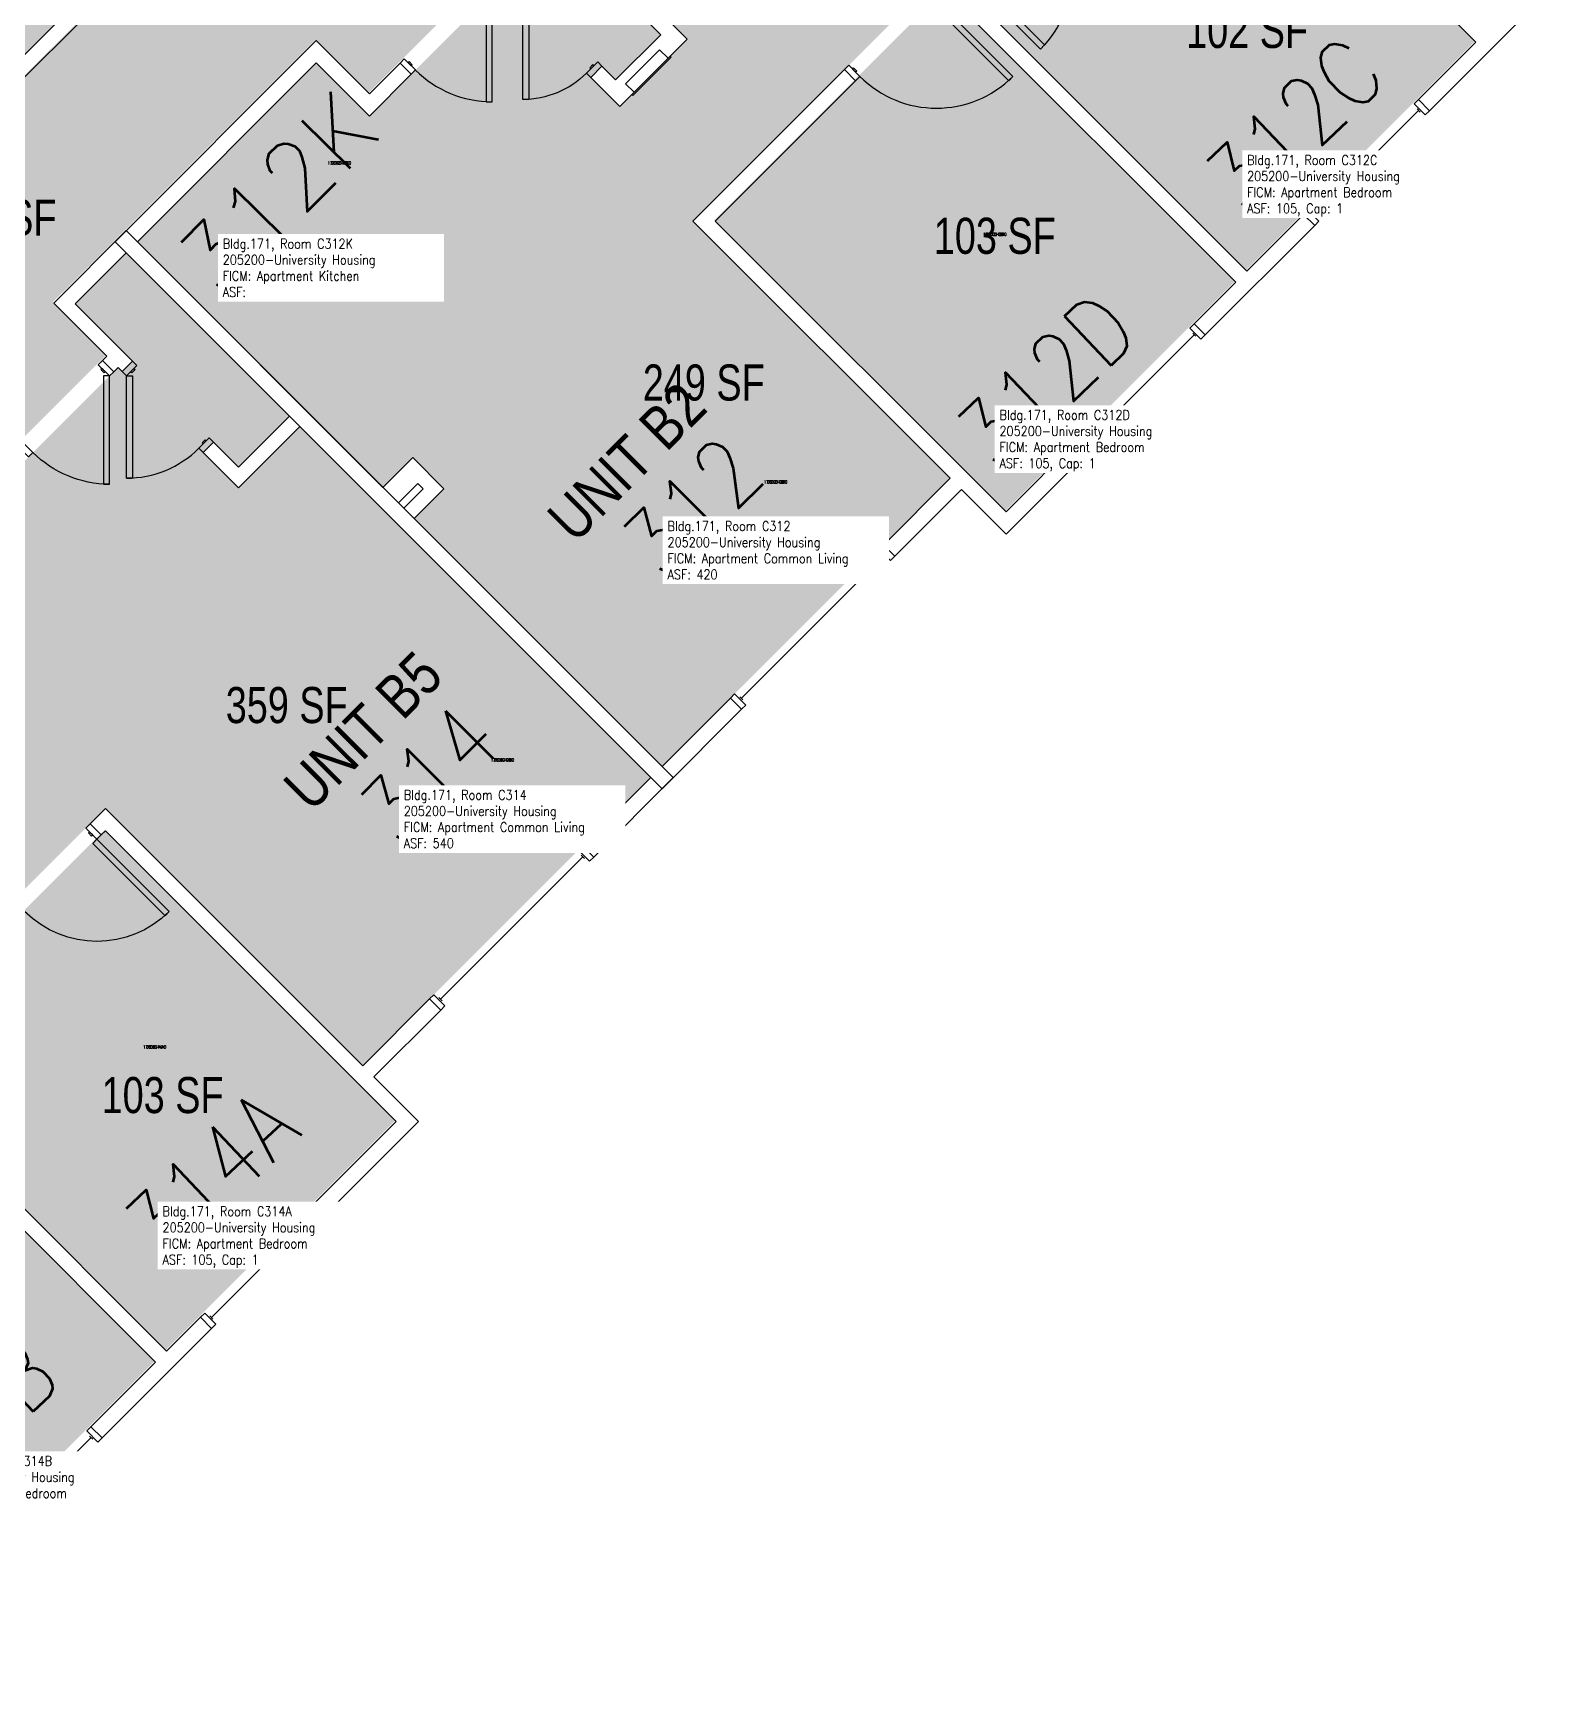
# Model space of a CAD drawing. Header units: inches. Extents: x 56 to 7496, y -2947 to 1470.
# Drawn here: x 1860 to 2361, y -763 to -216 of the extents above; entities that cross this region are included whole.
import ezdxf
from ezdxf.enums import TextEntityAlignment as Align

# ---------------------------------------------------------------- set-up
doc = ezdxf.new("R2010")
doc.units = ezdxf.units.IN
doc.header["$LTSCALE"] = 48
doc.header["$MEASUREMENT"] = 0
for name, color, linetype in [('A-DOOR', 2, 'Continuous'), ('A-GLAZ', 1, 'Continuous'), ('A-IDEN-RNUM', 7, 'Continuous'), ('A-IDEN-SNUM', 4, 'Continuous'), ('A-IDEN-VNUM', 4, 'Continuous'), ('A-MISC', 1, 'Continuous'), ('A-WALL', 5, 'Continuous'), ('AREA-TEXT', 3, 'Continuous'), ('Rooms-Category-Color', 7, 'Continuous'), ('Rooms-College-Color', 7, 'Continuous'), ('Rooms-Department-Color', 7, 'Continuous'), ('Rooms-Division-Color', 7, 'Continuous'), ('Rooms-Information', 7, 'Continuous')]:
    doc.layers.add(name, color=color, linetype=linetype)
doc.styles.add('AREA', font='arial.ttf', dxfattribs={"width": 0.75, "height": 12})
doc.styles.add('ROOMSNUMBER', font='txt.shx', dxfattribs={"height": 0.03})
doc.styles.add('ROOMVNUMBER', font='simplex.shx', dxfattribs={"width": 0.85})
doc.styles.get("Standard").update_dxf_attribs({"font": 'ARIALN.TTF'})

msp = doc.modelspace()

# ---------------------------------------------------------------- hatches: boundary and pattern name
at = {"layer": 'Rooms-Category-Color', "true_color": 0xadadad}
msp.add_hatch(color=253, dxfattribs=at).paths.add_polyline_path([(1409.81, -762.78), (1367.4, -720.37), (1766.42, -320.48), (1748.74, -302.81), (1806.95, -244.59), (1824.63, -262.27), (1954.76, -132.14), (1937.09, -114.46), (1995.3, -56.25), (2012.98, -73.93), (2229.46, 142.56), (2233.43, 138.59), (2257.31, 162.46), (2253.33, 166.43), (2269.51, 182.61), (2270.83, 181.29), (2279.14, 189.6), (2331.47, 137.27), (2332.88, 135.86), (2324.57, 127.55), (2321.92, 130.2), (2282.31, 90.59), (2272.33, 100.57), (2012.09, -159.66), (2029.77, -177.34), (1971.56, -235.55), (1953.88, -217.88), (1866.56, -305.19), (1884.24, -322.87), (1842.43, -364.68), (1824.75, -347)])
at = {"layer": 'Rooms-Category-Color', "true_color": 0x728ef3}
for points in [[(1986.71, -377.11), (2046.21, -317.62), (1971.88, -243.28), (2015.1, -200.06), (2021.43, -206.39), (2025.14, -202.68), (2018.81, -196.35), (2033.8, -181.36), (2068.72, -216.27), (2053.73, -231.26), (2049.18, -226.72), (2045.47, -230.43), (2055.14, -240.1), (2077.56, -217.68), (2067.74, -207.87), (2088.07, -187.54), (2097.88, -197.35), (2222.36, -72.88), (2212.55, -63.07), (2232.88, -42.74), (2273.89, -83.75), (2079.43, -278.21), (2164.99, -363.77), (2069.18, -459.58)], [(1824.95, -255.15), (1732.94, -163.14), (1782.54, -113.54), (1792.88, -123.88), (1802.78, -113.98), (1884.45, -195.65)], [(2339.42, -218.42), (2263.31, -294.52), (2166.62, -197.82), (2242.72, -121.72)], [(2259.6, -298.23), (2183.23, -374.6), (2086.54, -277.9), (2162.91, -201.54)], [(1954.2, -225.6), (2046.21, -317.62), (1996.61, -367.21), (1986.27, -356.87), (1976.37, -366.77), (1894.7, -285.1)], [(1609.83, -747.81), (1884.1, -473.55), (1969.66, -559.11), (2065.47, -463.29), (1948.71, -346.53), (1928.31, -366.93), (1916.56, -355.17), (1920, -351.72), (1928.31, -360.03), (1945.26, -343.08), (1890.99, -288.81), (1874.04, -305.76), (1893.13, -324.85), (1889.69, -328.3), (1888.27, -326.89), (1843.02, -372.14), (1825.34, -354.46), (1792.67, -387.13), (1802.57, -397.03), (1797.45, -402.16), (1840.13, -444.84), (1760.84, -524.12), (1765.97, -529.25), (1745.02, -550.2), (1735.22, -540.4), (1714.62, -560.99), (1721.69, -568.06), (1596.48, -693.28), (1589.41, -686.21), (1568.81, -706.8)], [(1904.1, -653.73), (1980.47, -577.36), (1883.77, -480.67), (1807.41, -557.03)], [(1824.29, -733.55), (1900.39, -657.44), (1803.69, -560.75), (1727.59, -636.85)]]:
    msp.add_hatch(color=171, dxfattribs=at).paths.add_polyline_path(points)
at = {"layer": 'Rooms-College-Color', "true_color": 0xadadad}
for points in [[(1409.81, -762.78), (1367.4, -720.37), (1766.42, -320.48), (1748.74, -302.81), (1806.95, -244.59), (1824.63, -262.27), (1954.76, -132.14), (1937.09, -114.46), (1995.3, -56.25), (2012.98, -73.93), (2229.46, 142.56), (2233.43, 138.59), (2257.31, 162.46), (2253.33, 166.43), (2269.51, 182.61), (2270.83, 181.29), (2279.14, 189.6), (2331.47, 137.27), (2332.88, 135.86), (2324.57, 127.55), (2321.92, 130.2), (2282.31, 90.59), (2272.33, 100.57), (2012.09, -159.66), (2029.77, -177.34), (1971.56, -235.55), (1953.88, -217.88), (1866.56, -305.19), (1884.24, -322.87), (1842.43, -364.68), (1824.75, -347)], [(1986.71, -377.11), (2046.21, -317.62), (1971.88, -243.28), (2015.1, -200.06), (2021.43, -206.39), (2025.14, -202.68), (2018.81, -196.35), (2033.8, -181.36), (2068.72, -216.27), (2053.73, -231.26), (2049.18, -226.72), (2045.47, -230.43), (2055.14, -240.1), (2077.56, -217.68), (2067.74, -207.87), (2088.07, -187.54), (2097.88, -197.35), (2222.36, -72.88), (2212.55, -63.07), (2232.88, -42.74), (2273.89, -83.75), (2079.43, -278.21), (2164.99, -363.77), (2069.18, -459.58)], [(1824.95, -255.15), (1732.94, -163.14), (1782.54, -113.54), (1792.88, -123.88), (1802.78, -113.98), (1884.45, -195.65)], [(2339.42, -218.42), (2263.31, -294.52), (2166.62, -197.82), (2242.72, -121.72)], [(2259.6, -298.23), (2183.23, -374.6), (2086.54, -277.9), (2162.91, -201.54)], [(1954.2, -225.6), (2046.21, -317.62), (1996.61, -367.21), (1986.27, -356.87), (1976.37, -366.77), (1894.7, -285.1)], [(1609.83, -747.81), (1884.1, -473.55), (1969.66, -559.11), (2065.47, -463.29), (1948.71, -346.53), (1928.31, -366.93), (1916.56, -355.17), (1920, -351.72), (1928.31, -360.03), (1945.26, -343.08), (1890.99, -288.81), (1874.04, -305.76), (1893.13, -324.85), (1889.69, -328.3), (1888.27, -326.89), (1843.02, -372.14), (1825.34, -354.46), (1792.67, -387.13), (1802.57, -397.03), (1797.45, -402.16), (1840.13, -444.84), (1760.84, -524.12), (1765.97, -529.25), (1745.02, -550.2), (1735.22, -540.4), (1714.62, -560.99), (1721.69, -568.06), (1596.48, -693.28), (1589.41, -686.21), (1568.81, -706.8)], [(1904.1, -653.73), (1980.47, -577.36), (1883.77, -480.67), (1807.41, -557.03)], [(1824.29, -733.55), (1900.39, -657.44), (1803.69, -560.75), (1727.59, -636.85)]]:
    msp.add_hatch(color=253, dxfattribs=at).paths.add_polyline_path(points)
at = {"layer": 'Rooms-Department-Color', "true_color": 0xacacac}
msp.add_hatch(color=253, dxfattribs=at).paths.add_polyline_path([(1409.81, -762.78), (1367.4, -720.37), (1766.42, -320.48), (1748.74, -302.81), (1806.95, -244.59), (1824.63, -262.27), (1954.76, -132.14), (1937.09, -114.46), (1995.3, -56.25), (2012.98, -73.93), (2229.46, 142.56), (2233.43, 138.59), (2257.31, 162.46), (2253.33, 166.43), (2269.51, 182.61), (2270.83, 181.29), (2279.14, 189.6), (2331.47, 137.27), (2332.88, 135.86), (2324.57, 127.55), (2321.92, 130.2), (2282.31, 90.59), (2272.33, 100.57), (2012.09, -159.66), (2029.77, -177.34), (1971.56, -235.55), (1953.88, -217.88), (1866.56, -305.19), (1884.24, -322.87), (1842.43, -364.68), (1824.75, -347)])
at = {"layer": 'Rooms-Department-Color', "true_color": 0x604aed}
for points in [[(1986.71, -377.11), (2046.21, -317.62), (1971.88, -243.28), (2015.1, -200.06), (2021.43, -206.39), (2025.14, -202.68), (2018.81, -196.35), (2033.8, -181.36), (2068.72, -216.27), (2053.73, -231.26), (2049.18, -226.72), (2045.47, -230.43), (2055.14, -240.1), (2077.56, -217.68), (2067.74, -207.87), (2088.07, -187.54), (2097.88, -197.35), (2222.36, -72.88), (2212.55, -63.07), (2232.88, -42.74), (2273.89, -83.75), (2079.43, -278.21), (2164.99, -363.77), (2069.18, -459.58)], [(1824.95, -255.15), (1732.94, -163.14), (1782.54, -113.54), (1792.88, -123.88), (1802.78, -113.98), (1884.45, -195.65)], [(2339.42, -218.42), (2263.31, -294.52), (2166.62, -197.82), (2242.72, -121.72)], [(2259.6, -298.23), (2183.23, -374.6), (2086.54, -277.9), (2162.91, -201.54)], [(1954.2, -225.6), (2046.21, -317.62), (1996.61, -367.21), (1986.27, -356.87), (1976.37, -366.77), (1894.7, -285.1)], [(1609.83, -747.81), (1884.1, -473.55), (1969.66, -559.11), (2065.47, -463.29), (1948.71, -346.53), (1928.31, -366.93), (1916.56, -355.17), (1920, -351.72), (1928.31, -360.03), (1945.26, -343.08), (1890.99, -288.81), (1874.04, -305.76), (1893.13, -324.85), (1889.69, -328.3), (1888.27, -326.89), (1843.02, -372.14), (1825.34, -354.46), (1792.67, -387.13), (1802.57, -397.03), (1797.45, -402.16), (1840.13, -444.84), (1760.84, -524.12), (1765.97, -529.25), (1745.02, -550.2), (1735.22, -540.4), (1714.62, -560.99), (1721.69, -568.06), (1596.48, -693.28), (1589.41, -686.21), (1568.81, -706.8)], [(1904.1, -653.73), (1980.47, -577.36), (1883.77, -480.67), (1807.41, -557.03)], [(1824.29, -733.55), (1900.39, -657.44), (1803.69, -560.75), (1727.59, -636.85)]]:
    msp.add_hatch(color=173, dxfattribs=at).paths.add_polyline_path(points)
at = {"layer": 'Rooms-Division-Color', "true_color": 0xadadad}
msp.add_hatch(color=253, dxfattribs=at).paths.add_polyline_path([(1409.81, -762.78), (1367.4, -720.37), (1766.42, -320.48), (1748.74, -302.81), (1806.95, -244.59), (1824.63, -262.27), (1954.76, -132.14), (1937.09, -114.46), (1995.3, -56.25), (2012.98, -73.93), (2229.46, 142.56), (2233.43, 138.59), (2257.31, 162.46), (2253.33, 166.43), (2269.51, 182.61), (2270.83, 181.29), (2279.14, 189.6), (2331.47, 137.27), (2332.88, 135.86), (2324.57, 127.55), (2321.92, 130.2), (2282.31, 90.59), (2272.33, 100.57), (2012.09, -159.66), (2029.77, -177.34), (1971.56, -235.55), (1953.88, -217.88), (1866.56, -305.19), (1884.24, -322.87), (1842.43, -364.68), (1824.75, -347)])
at = {"layer": 'Rooms-Division-Color', "true_color": 0x604aed}
for points in [[(1986.71, -377.11), (2046.21, -317.62), (1971.88, -243.28), (2015.1, -200.06), (2021.43, -206.39), (2025.14, -202.68), (2018.81, -196.35), (2033.8, -181.36), (2068.72, -216.27), (2053.73, -231.26), (2049.18, -226.72), (2045.47, -230.43), (2055.14, -240.1), (2077.56, -217.68), (2067.74, -207.87), (2088.07, -187.54), (2097.88, -197.35), (2222.36, -72.88), (2212.55, -63.07), (2232.88, -42.74), (2273.89, -83.75), (2079.43, -278.21), (2164.99, -363.77), (2069.18, -459.58)], [(1824.95, -255.15), (1732.94, -163.14), (1782.54, -113.54), (1792.88, -123.88), (1802.78, -113.98), (1884.45, -195.65)], [(2339.42, -218.42), (2263.31, -294.52), (2166.62, -197.82), (2242.72, -121.72)], [(2259.6, -298.23), (2183.23, -374.6), (2086.54, -277.9), (2162.91, -201.54)], [(1954.2, -225.6), (2046.21, -317.62), (1996.61, -367.21), (1986.27, -356.87), (1976.37, -366.77), (1894.7, -285.1)], [(1609.83, -747.81), (1884.1, -473.55), (1969.66, -559.11), (2065.47, -463.29), (1948.71, -346.53), (1928.31, -366.93), (1916.56, -355.17), (1920, -351.72), (1928.31, -360.03), (1945.26, -343.08), (1890.99, -288.81), (1874.04, -305.76), (1893.13, -324.85), (1889.69, -328.3), (1888.27, -326.89), (1843.02, -372.14), (1825.34, -354.46), (1792.67, -387.13), (1802.57, -397.03), (1797.45, -402.16), (1840.13, -444.84), (1760.84, -524.12), (1765.97, -529.25), (1745.02, -550.2), (1735.22, -540.4), (1714.62, -560.99), (1721.69, -568.06), (1596.48, -693.28), (1589.41, -686.21), (1568.81, -706.8)], [(1904.1, -653.73), (1980.47, -577.36), (1883.77, -480.67), (1807.41, -557.03)], [(1824.29, -733.55), (1900.39, -657.44), (1803.69, -560.75), (1727.59, -636.85)]]:
    msp.add_hatch(color=173, dxfattribs=at).paths.add_polyline_path(points)

# ---------------------------------------------------------------- linework, layer by layer
at = {"layer": 'A-DOOR'}
for points in [[(2169.48, -195.56), (2170.89, -194.14), (2196.35, -219.6), (2194.93, -221.01)], [(2012.61, -202.52), (2010.61, -202.52), (2010.61, -238.52), (2012.61, -238.52)], [(2022.82, -207.8), (2024.82, -207.8), (2024.82, -237.8), (2022.82, -237.8)], [(2160.37, -204.66), (2158.96, -206.08), (2184.41, -231.53), (2185.83, -230.12)], [(1983.44, -224.26), (1982.03, -225.68), (1985.74, -229.39), (1987.15, -227.97)], [(1984.68, -225.5), (1985.03, -225.15), (1986.09, -226.21), (1985.74, -226.56)], [(2047.74, -225.3), (2049.16, -226.71), (2045.45, -230.42), (2044.03, -229.01)], [(2046.51, -226.53), (2046.15, -226.18), (2045.09, -227.24), (2045.45, -227.59)], [(2131.2, -226.4), (2129.79, -227.82), (2133.5, -231.53), (2134.92, -230.12)], [(2132.44, -227.64), (2132.8, -227.29), (2133.86, -228.35), (2133.5, -228.7)], [(1881.69, -326.02), (1883.1, -324.6), (1886.81, -328.31), (1885.4, -329.73)], [(1882.93, -327.25), (1882.57, -327.61), (1883.63, -328.67), (1883.99, -328.31)], [(1894.52, -326.26), (1893.11, -324.85), (1889.66, -328.29), (1891.08, -329.71)], [(1893.55, -327.23), (1893.9, -327.59), (1892.84, -328.65), (1892.49, -328.29)], [(1885.4, -329.73), (1883.4, -329.73), (1883.4, -365.73), (1885.4, -365.73)], [(1891.08, -329.71), (1893.08, -329.71), (1893.08, -363.71), (1891.08, -363.71)], [(1856.23, -351.47), (1854.82, -352.89), (1858.53, -356.6), (1859.94, -355.18)], [(1918.56, -350.3), (1919.98, -351.72), (1916.53, -355.16), (1915.12, -353.75)], [(1917.59, -351.28), (1917.24, -350.92), (1916.18, -351.98), (1916.53, -352.34)], [(1877.53, -480.08), (1878.94, -478.67), (1882.66, -482.38), (1881.24, -483.79)], [(1878.77, -481.32), (1878.41, -481.67), (1879.47, -482.73), (1879.83, -482.38)], [(1881.24, -483.79), (1879.83, -485.21), (1903.87, -509.25), (1905.28, -507.83)]]:
    msp.add_lwpolyline(points, close=True, dxfattribs=at)
at = {"layer": 'A-DOOR', "extrusion": (0, 0, -1)}
for centre, radius, start, end in [((-2169.48, -195.56), 36, 135, 225), ((-2022.82, -207.8), 30, 225, 270), ((-1885.4, -329.73), 36, 270, 315), ((-1881.24, -483.79), 34, 225, 315)]:
    msp.add_arc(centre, radius, start, end, dxfattribs=at)
at = {"layer": 'A-DOOR'}
for centre, radius, start, end in [((2012.61, -202.52), 36, 225, 270), ((2160.37, -204.66), 36, 225, 315), ((1891.08, -329.71), 34, 270, 315)]:
    msp.add_arc(centre, radius, start, end, dxfattribs=at)
at = {"layer": 'A-GLAZ'}
for p, q in [((2286.06, -276.08), (2320.71, -241.43)), ((2320.18, -240.9), (2321.24, -241.96)), ((2285.53, -275.55), (2286.59, -276.61)), ((2211.48, -350.66), (2246.13, -316.01)), ((2245.6, -315.48), (2246.66, -316.54)), ((2210.95, -350.13), (2212.01, -351.19)), ((2095.49, -436.95), (2142.87, -389.58)), ((2142.34, -389.05), (2143.4, -390.11)), ((2094.96, -436.42), (2096.02, -437.48)), ((2042.82, -489.62), (1995.45, -537)), ((2042.29, -489.09), (2043.35, -490.15)), ((1994.92, -536.46), (1995.98, -537.53)), ((1953.92, -608.22), (1919.28, -642.86)), ((1953.39, -607.69), (1954.45, -608.75)), ((1918.75, -642.33), (1919.81, -643.39)), ((1879.34, -682.8), (1844.69, -717.45)), ((1878.81, -682.27), (1879.87, -683.33))]:
    msp.add_line(p, q, dxfattribs=at)
for points in [[(2322.92, -242.93), (2324.33, -241.52), (2320.62, -237.81), (2319.21, -239.22)], [(2287.56, -278.29), (2286.15, -279.7), (2282.44, -275.99), (2283.85, -274.58)], [(2248.34, -317.51), (2249.75, -316.1), (2246.04, -312.39), (2244.63, -313.8)], [(2212.99, -352.87), (2211.57, -354.28), (2207.86, -350.57), (2209.27, -349.15)], [(2145.08, -391.08), (2146.49, -389.66), (2142.78, -385.95), (2141.36, -387.37)], [(2096.99, -439.16), (2095.58, -440.58), (2091.87, -436.86), (2093.28, -435.45)], [(2045.03, -491.12), (2046.45, -489.71), (2042.73, -486), (2041.32, -487.41)], [(1996.95, -539.2), (1995.53, -540.62), (1991.82, -536.91), (1993.24, -535.49)], [(1956.13, -609.72), (1957.55, -608.3), (1953.84, -604.59), (1952.42, -606.01)], [(1920.78, -645.07), (1919.36, -646.49), (1915.65, -642.78), (1917.07, -641.36)], [(1881.55, -684.3), (1882.97, -682.89), (1879.25, -679.17), (1877.84, -680.59)]]:
    msp.add_lwpolyline(points, close=True, dxfattribs=at)
at = {"layer": 'A-MISC'}
msp.add_lwpolyline([(2059.82, -235.39), (2056.99, -232.56), (2068.3, -221.25), (2071.13, -224.07)], dxfattribs=at)
msp.add_lwpolyline([(2059.11, -236.1), (2059.47, -236.45), (2072.19, -223.72), (2071.84, -223.37)], close=True, dxfattribs=at)
at = {"layer": 'A-WALL'}
for p, q in [((2243.02, -122.02), (2339.71, -218.71)), ((2033.78, -181.35), (2068.69, -216.26)), ((1824.93, -262.57), (1891.85, -195.65)), ((1884.42, -195.65), (1824.93, -255.14)), ((2163.2, -201.83), (2259.9, -298.53)), ((2263.61, -294.82), (2166.91, -198.12)), ((2077.53, -217.68), (2067.72, -207.87)), ((2324.33, -241.52), (2360.77, -205.08)), ((1954.18, -218.17), (1887.25, -285.09)), ((1971.85, -235.85), (1954.18, -218.17)), ((2068.69, -216.26), (2053.7, -231.25)), ((2055.12, -240.09), (2077.53, -217.68)), ((2339.71, -218.71), (2320.62, -237.81)), ((1894.68, -285.09), (1954.18, -225.6)), ((1954.18, -225.6), (1971.85, -243.27)), ((1982.03, -225.68), (1971.85, -235.85)), ((1971.85, -243.27), (1985.74, -229.39)), ((1985.74, -229.39), (1982.03, -225.68)), ((2049.16, -226.71), (2045.45, -230.42)), ((2053.7, -231.25), (2049.16, -226.71)), ((2129.79, -227.82), (2079.41, -278.2)), ((2133.5, -231.53), (2129.79, -227.82)), ((2045.45, -230.42), (2055.12, -240.09)), ((2086.83, -278.2), (2133.5, -231.53)), ((2320.62, -237.81), (2324.33, -241.52)), ((2079.41, -278.2), (2164.97, -363.76)), ((2183.53, -374.9), (2086.83, -278.2)), ((2282.44, -275.99), (2263.61, -294.82)), ((2286.15, -279.7), (2282.44, -275.99)), ((1866.86, -305.49), (1890.97, -281.38)), ((1890.97, -281.38), (2072.87, -463.29)), ((2249.75, -316.1), (2286.15, -279.7)), ((1890.97, -288.81), (1874.02, -305.76)), ((1887.25, -285.09), (2069.16, -467)), ((1945.24, -343.08), (1890.97, -288.81)), ((1976.35, -366.77), (1894.68, -285.09)), ((2259.9, -298.53), (2246.04, -312.39)), ((1884.53, -323.17), (1866.86, -305.49)), ((1874.02, -305.76), (1893.11, -324.85)), ((2246.04, -312.39), (2249.75, -316.1)), ((1883.1, -324.6), (1884.53, -323.17)), ((1886.81, -328.31), (1883.1, -324.6)), ((1888.25, -326.88), (1886.81, -328.31)), ((1889.66, -328.29), (1888.25, -326.88)), ((1893.11, -324.85), (1889.66, -328.29)), ((1928.29, -360.03), (1945.24, -343.08)), ((1948.68, -346.52), (1928.29, -366.92)), ((2065.44, -463.29), (1948.68, -346.52)), ((1916.53, -355.16), (1919.98, -351.72)), ((1928.29, -366.92), (1916.53, -355.16)), ((1919.98, -351.72), (1928.29, -360.03)), ((2207.86, -350.57), (2183.53, -374.9)), ((2183.53, -382.32), (2211.57, -354.28)), ((2211.57, -354.28), (2207.86, -350.57)), ((1986.25, -356.87), (1976.35, -366.77)), ((1996.59, -367.21), (1986.25, -356.87)), ((1981.47, -371.89), (1987.93, -365.44)), ((1987.93, -365.44), (1989.7, -367.21)), ((2164.97, -363.76), (2142.78, -385.95)), ((1983.24, -373.66), (1981.47, -371.89)), ((1989.7, -367.21), (1983.24, -373.66)), ((1986.69, -377.11), (1996.59, -367.21)), ((2146.49, -389.66), (2168.68, -367.47)), ((2168.68, -367.47), (2183.53, -382.32)), ((2069.16, -459.57), (1986.69, -377.11)), ((2142.78, -385.95), (2146.49, -389.66)), ((2091.87, -436.86), (2069.16, -459.57)), ((2095.58, -440.58), (2091.87, -436.86)), ((2069.16, -467), (2095.58, -440.58)), ((2042.73, -486), (2065.44, -463.29)), ((2072.87, -463.29), (2046.45, -489.71)), ((1878.94, -478.67), (1884.07, -473.54)), ((1884.07, -473.54), (1969.63, -559.1)), ((1882.66, -482.38), (1878.94, -478.67)), ((1884.07, -480.96), (1882.66, -482.38)), ((1980.77, -577.66), (1884.07, -480.96)), ((2046.45, -489.71), (2042.73, -486)), ((1969.63, -559.1), (1991.82, -536.91)), ((1995.53, -540.62), (1973.34, -562.81)), ((1991.82, -536.91), (1995.53, -540.62)), ((1807.7, -557.33), (1904.4, -654.03)), ((1900.69, -657.74), (1803.99, -561.04)), ((1973.34, -562.81), (1988.19, -577.66)), ((1953.84, -604.59), (1980.77, -577.66)), ((1988.19, -577.66), (1957.55, -608.3)), ((1957.55, -608.3), (1953.84, -604.59)), ((1904.4, -654.03), (1915.65, -642.78)), ((1915.65, -642.78), (1919.36, -646.49)), ((1919.36, -646.49), (1882.97, -682.89)), ((1879.25, -679.17), (1900.69, -657.74)), ((1882.97, -682.89), (1879.25, -679.17))]:
    msp.add_line(p, q, dxfattribs=at)

# ---------------------------------------------------------------- texts
at = {"layer": 'A-IDEN-RNUM', "style": 'ROOMSNUMBER', "width": 0.85}
for s, p in [('0312-K0', (1961.85, -258.85)), ('0312-D0', (2179.78, -282.61)), ('0312-00', (2106.9, -364.96)), ('0314-00', (2016.08, -457.41)), ('0314-A0', (1900.42, -552.91))]:
    msp.add_text(s, height=1, dxfattribs=at).set_placement(p, align=Align.MIDDLE_CENTER)
at = {"layer": 'A-IDEN-SNUM', "style": 'ROOMSNUMBER', "width": 0.85}
for s, p in [('1710C312K0', (1961.85, -258.85)), ('1710C312D0', (2179.78, -282.61)), ('1710C31200', (2106.9, -364.96)), ('1710C31400', (2016.08, -457.41)), ('1710C314A0', (1900.42, -552.91))]:
    msp.add_text(s, height=1, dxfattribs=at).set_placement(p, align=Align.MIDDLE_CENTER)
at = {"layer": 'A-IDEN-VNUM', "style": 'ROOMVNUMBER', "width": 0.85}
for s, rotation, p in [('312C', 43.5406, (2279.36, -246.25)), ('312D', 43.5406, (2196.72, -331.31)), ('312', 45, (2079.12, -373.29)), ('314', 45, (1991.73, -462.35)), ('314A', 43.5406, (1919.07, -595.55)), ('314B', 43.5406, (1838.35, -679.22))]:
    msp.add_text(s, height=22.5, rotation=rotation, dxfattribs=at).set_placement(p, align=Align.MIDDLE_CENTER)
at = {"layer": 'A-IDEN-VNUM', "style": 'ROOMVNUMBER'}
msp.add_text('312K', height=22.5, rotation=45.278, dxfattribs=at).set_placement((1941.45, -268.83), align=Align.MIDDLE_CENTER)
at = {"layer": 'A-MISC'}
for s, p in [('UNIT B2', (2062.49, -363.4)), ('UNIT B5', (1974.78, -452.79))]:
    msp.add_text(s, height=14.4, rotation=45, dxfattribs=at).set_placement(p, align=Align.CENTER)
at = {"layer": 'AREA-TEXT', "style": 'AREA', "width": 0.75}
for s, p in [('102 SF', (2263.67, -214.65)), ('595 SF', (1847.51, -277.04)), ('103 SF', (2179.78, -283.11)), ('75 SF', (1970.46, -296.41)), ('249 SF', (2083.01, -331.9)), ('359 SF', (1944.34, -439.17)), ('103 SF', (1903.06, -568.88))]:
    msp.add_text(s, height=12, dxfattribs=at).set_placement(p, align=Align.MIDDLE_CENTER)

# ---------------------------------------------------------------- next in the draw order: texts
at = {"layer": 'Rooms-Information', "char_height": 3.2143, "width": 72, "attachment_point": 7, "style": 'ROOMVNUMBER', "bg_fill": 3, "box_fill_scale": 1.5, "bg_fill_color": 256, "bg_fill_true_color": 13158600, "bg_fill_transparency": 0}
for s, insert in [('Bldg.171, Room C312C^M^J205200-University Housing^M^JFICM: Apartment Bedroom^M^JASF: 105, Cap: 1', (2263.67, -276.67)), ('Bldg.171, Room C312K^M^J205200-University Housing^M^JFICM: Apartment Kitchen^M^JASF: ', (1923.06, -303.4)), ('Bldg.171, Room C312D^M^J205200-University Housing^M^JFICM: Apartment Bedroom^M^JASF: 105, Cap: 1', (2181.36, -361.43)), ('Bldg.171, Room C312^M^J205200-University Housing^M^JFICM: Apartment Common Living^M^JASF: 420', (2070.98, -397.34)), ('Bldg.171, Room C314^M^J205200-University Housing^M^JFICM: Apartment Common Living^M^JASF: 540', (1983.27, -486.73)), ('Bldg.171, Room C314A^M^J205200-University Housing^M^JFICM: Apartment Bedroom^M^JASF: 105, Cap: 1', (1903.06, -626.29)), ('Bldg.171, Room C314B^M^J205200-University Housing^M^JFICM: Apartment Bedroom^M^JASF: 105, Cap: 1', (1822.99, -709.33))]:
    msp.add_mtext(s, dxfattribs=dict(at, insert=insert))

doc.saveas('drawing.dxf')
